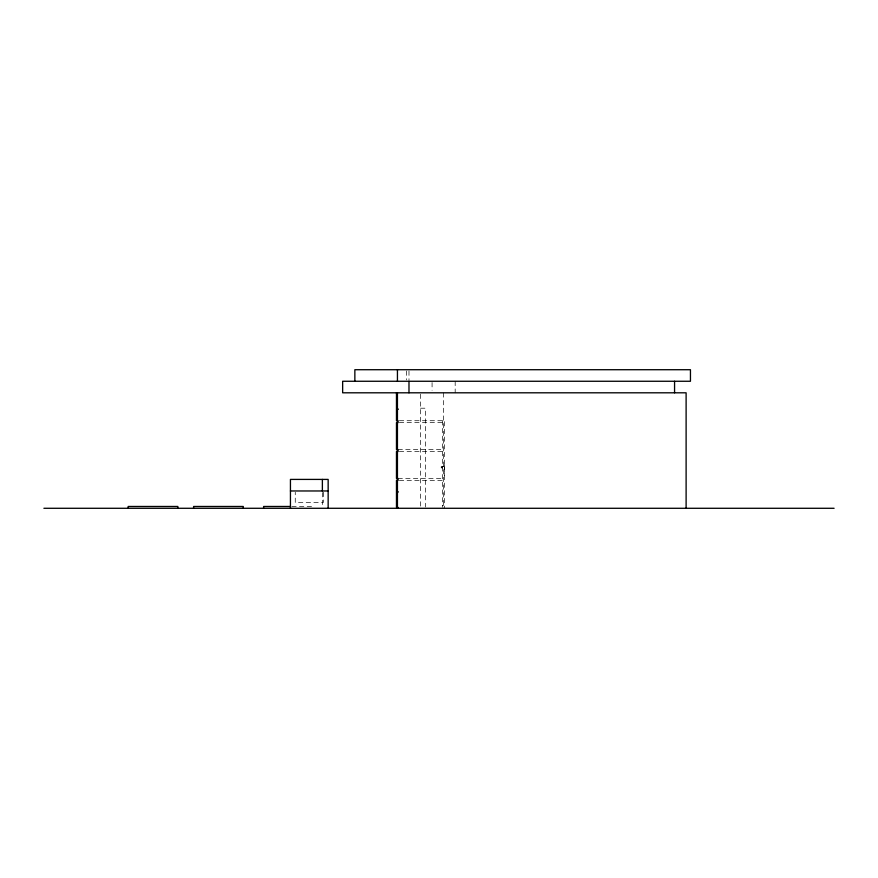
<?xml version="1.0" encoding="UTF-8"?>
<svg xmlns="http://www.w3.org/2000/svg" width="878" height="878" viewBox="0 0 878 878"><rect width="100%" height="100%" fill="white"/><g stroke="black" fill="none" stroke-linecap="round" stroke-linejoin="round"><path stroke-width="0.66" stroke-dasharray="4.39 3.29" d="M420.529 408.204L425.347 408.204L425.347 507.001M399.369 420.716L444.586 420.716L444.586 508.285M399.369 422.636L443.62 422.636M398.019 449.58L443.62 449.58M399.369 451.511L443.62 451.511M444.586 464.978L444.586 475.349M444.048 466.602L441.261 466.503L441.261 468.062L444.048 468.062M441.261 467.283L442.358 467.283M398.019 478.455L443.62 478.455M399.369 480.376L443.62 480.376M442.666 505.64L443.62 505.64M291.803 506.474L313.281 506.474M455.177 381.261L455.177 392.806M443.62 392.806L443.62 508.285M442.666 420.716L442.666 507.319M442.358 466.492L442.358 468.062M432.075 382.545L432.075 390.249M420.529 394.167L420.529 508.285M408.983 370.999L408.983 379.976M406.58 370.999L406.58 379.976M323.345 492.251L323.345 502.512L295.26 502.512L295.26 492.251M322.38 492.536L322.38 506.968"/><path stroke-width="1.32" d="M397.438 409.17L398.403 409.17M290.442 490.967L328.152 490.967M397.438 491.921L398.403 491.921M290.453 506.474L263.609 506.474L263.609 508.285M43.9 508.285L834.1 508.285M686.113 508.285L686.113 392.806L342.65 392.806L342.65 381.261L690.448 381.261L690.448 369.715L354.855 369.715L354.855 381.261M674.567 381.261L674.567 392.806M408.983 381.261L408.983 392.806M397.921 508.285L397.921 507.319L396.472 507.319L396.472 480.376L398.019 480.376L398.019 478.455L396.472 478.455L396.472 451.511L398.019 451.511L398.019 449.58L396.472 449.58L396.472 422.636L398.019 422.636L398.019 420.716L396.472 420.716L396.472 392.806M397.438 369.715L397.438 381.261M397.438 392.806L397.438 508.285M328.152 508.285L328.152 479.41L290.442 479.41L290.442 508.285M322.38 479.41L322.38 491.23M243.272 508.285L243.272 506.474L193.599 506.474L193.599 508.285M177.839 508.285L177.839 506.474L128.166 506.474L128.166 508.285"/></g></svg>
